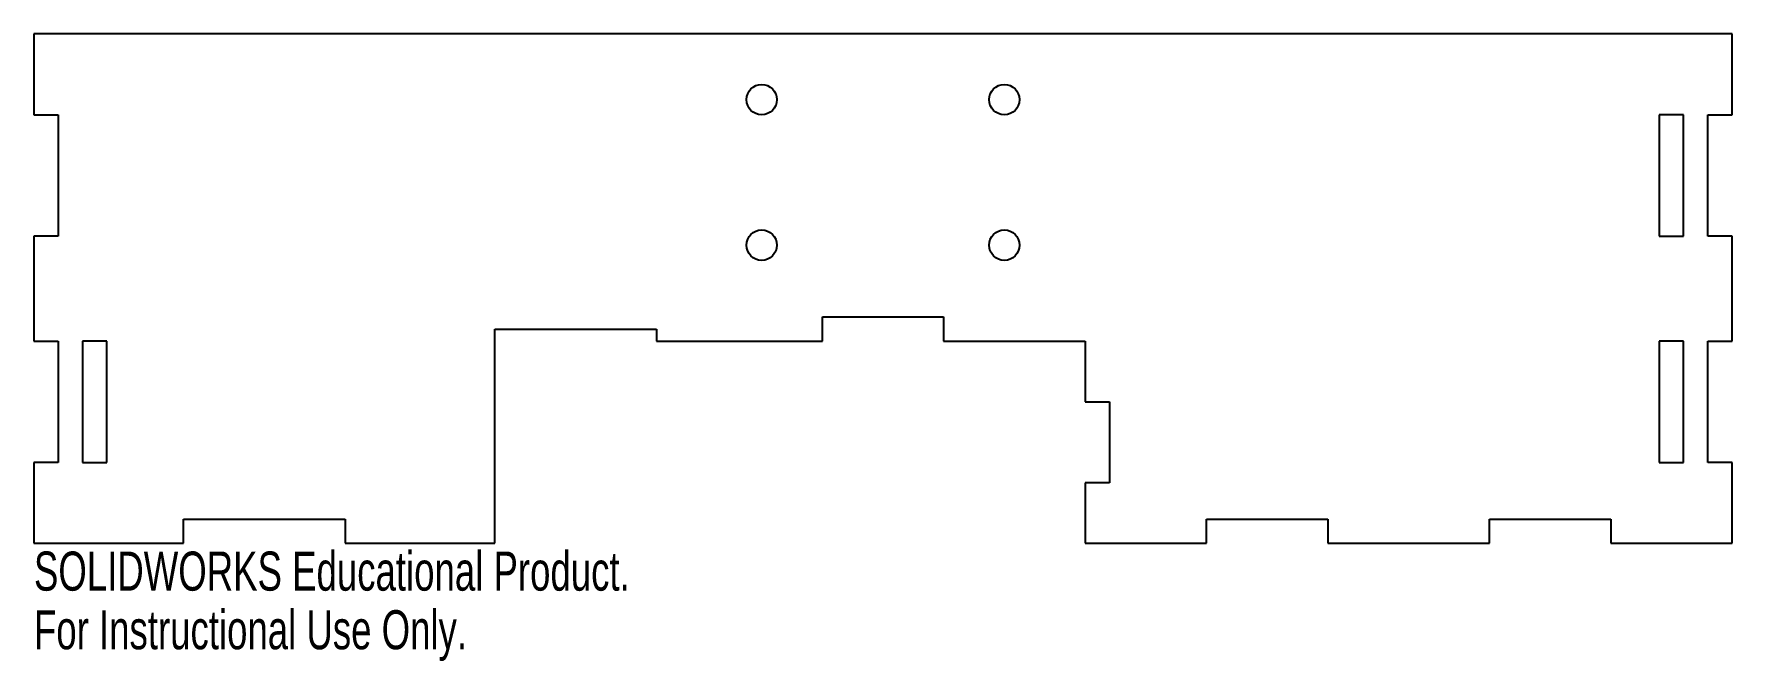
# Model space of a CAD drawing. Header units: millimetres. Extents: x -105 to 105, y -15 to 63.
import ezdxf

# ---------------------------------------------------------------- set-up
doc = ezdxf.new("R2010")
doc.units = ezdxf.units.MM
doc.styles.add('SLDTEXTSTYLE0', font='TXT', dxfattribs={"width": 0.7})

msp = doc.modelspace()

# ---------------------------------------------------------------- linework, layer by layer
at = {"color": 7, "linetype": 'Continuous', "lineweight": 25}
for p, q in [((105, 63), (-105, 63)), ((-105, 63), (-105, 53)), ((105, 53), (105, 63)), ((-105, 53), (-102, 53)), ((-102, 53), (-102, 38)), ((96, 53), (96, 38)), ((99, 53), (96, 53)), ((99, 38), (99, 53)), ((102, 38), (102, 53)), ((102, 53), (105, 53)), ((-102, 38), (-105, 38)), ((-105, 38), (-105, 25)), ((96, 38), (99, 38)), ((105, 38), (102, 38)), ((105, 25), (105, 38)), ((-7.5, 25), (-7.5, 28)), ((-7.5, 28), (7.5, 28)), ((7.5, 28), (7.5, 25)), ((-48, 0), (-48, 26.5)), ((-48, 26.5), (-28, 26.5)), ((-28, 26.5), (-28, 25)), ((-105, 25), (-102, 25)), ((-102, 25), (-102, 10)), ((-99, 25), (-99, 10)), ((-96, 25), (-99, 25)), ((-96, 10), (-96, 25)), ((-28, 25), (-7.5, 25)), ((7.5, 25), (25, 25)), ((25, 25), (25, 17.5)), ((96, 25), (96, 10)), ((99, 25), (96, 25)), ((99, 10), (99, 25)), ((102, 10), (102, 25)), ((102, 25), (105, 25)), ((25, 17.5), (28, 17.5)), ((28, 17.5), (28, 7.5)), ((-102, 10), (-105, 10)), ((-105, 10), (-105, 0)), ((-99, 10), (-96, 10)), ((96, 10), (99, 10)), ((105, 10), (102, 10)), ((105, 0), (105, 10)), ((28, 7.5), (25, 7.5)), ((25, 7.5), (25, 0)), ((-86.5, 0), (-86.5, 3)), ((-86.5, 3), (-66.5, 3)), ((-66.5, 3), (-66.5, 0)), ((40, 0), (40, 3)), ((40, 3), (55, 3)), ((55, 3), (55, 0)), ((75, 0), (75, 3)), ((75, 3), (90, 3)), ((90, 3), (90, 0)), ((-105, 0), (-86.5, 0)), ((-66.5, 0), (-48, 0)), ((25, 0), (40, 0)), ((55, 0), (75, 0)), ((90, 0), (105, 0))]:
    msp.add_line(p, q, dxfattribs=at)
for centre in [(-15, 54.88), (15, 54.88), (-15, 36.88), (15, 36.88)]:
    msp.add_circle(centre, 1.88, dxfattribs=at)

# ---------------------------------------------------------------- texts
at = {"color": 7, "linetype": 'Continuous', "char_height": 4.8336, "attachment_point": 1, "style": 'SLDTEXTSTYLE0'}
for s, insert in [('SOLIDWORKS Educational Product.', (-105, -1.02)), ('For Instructional Use Only.', (-105, -8.27))]:
    msp.add_mtext(s, dxfattribs=dict(at, insert=insert))

doc.saveas('drawing.dxf')
